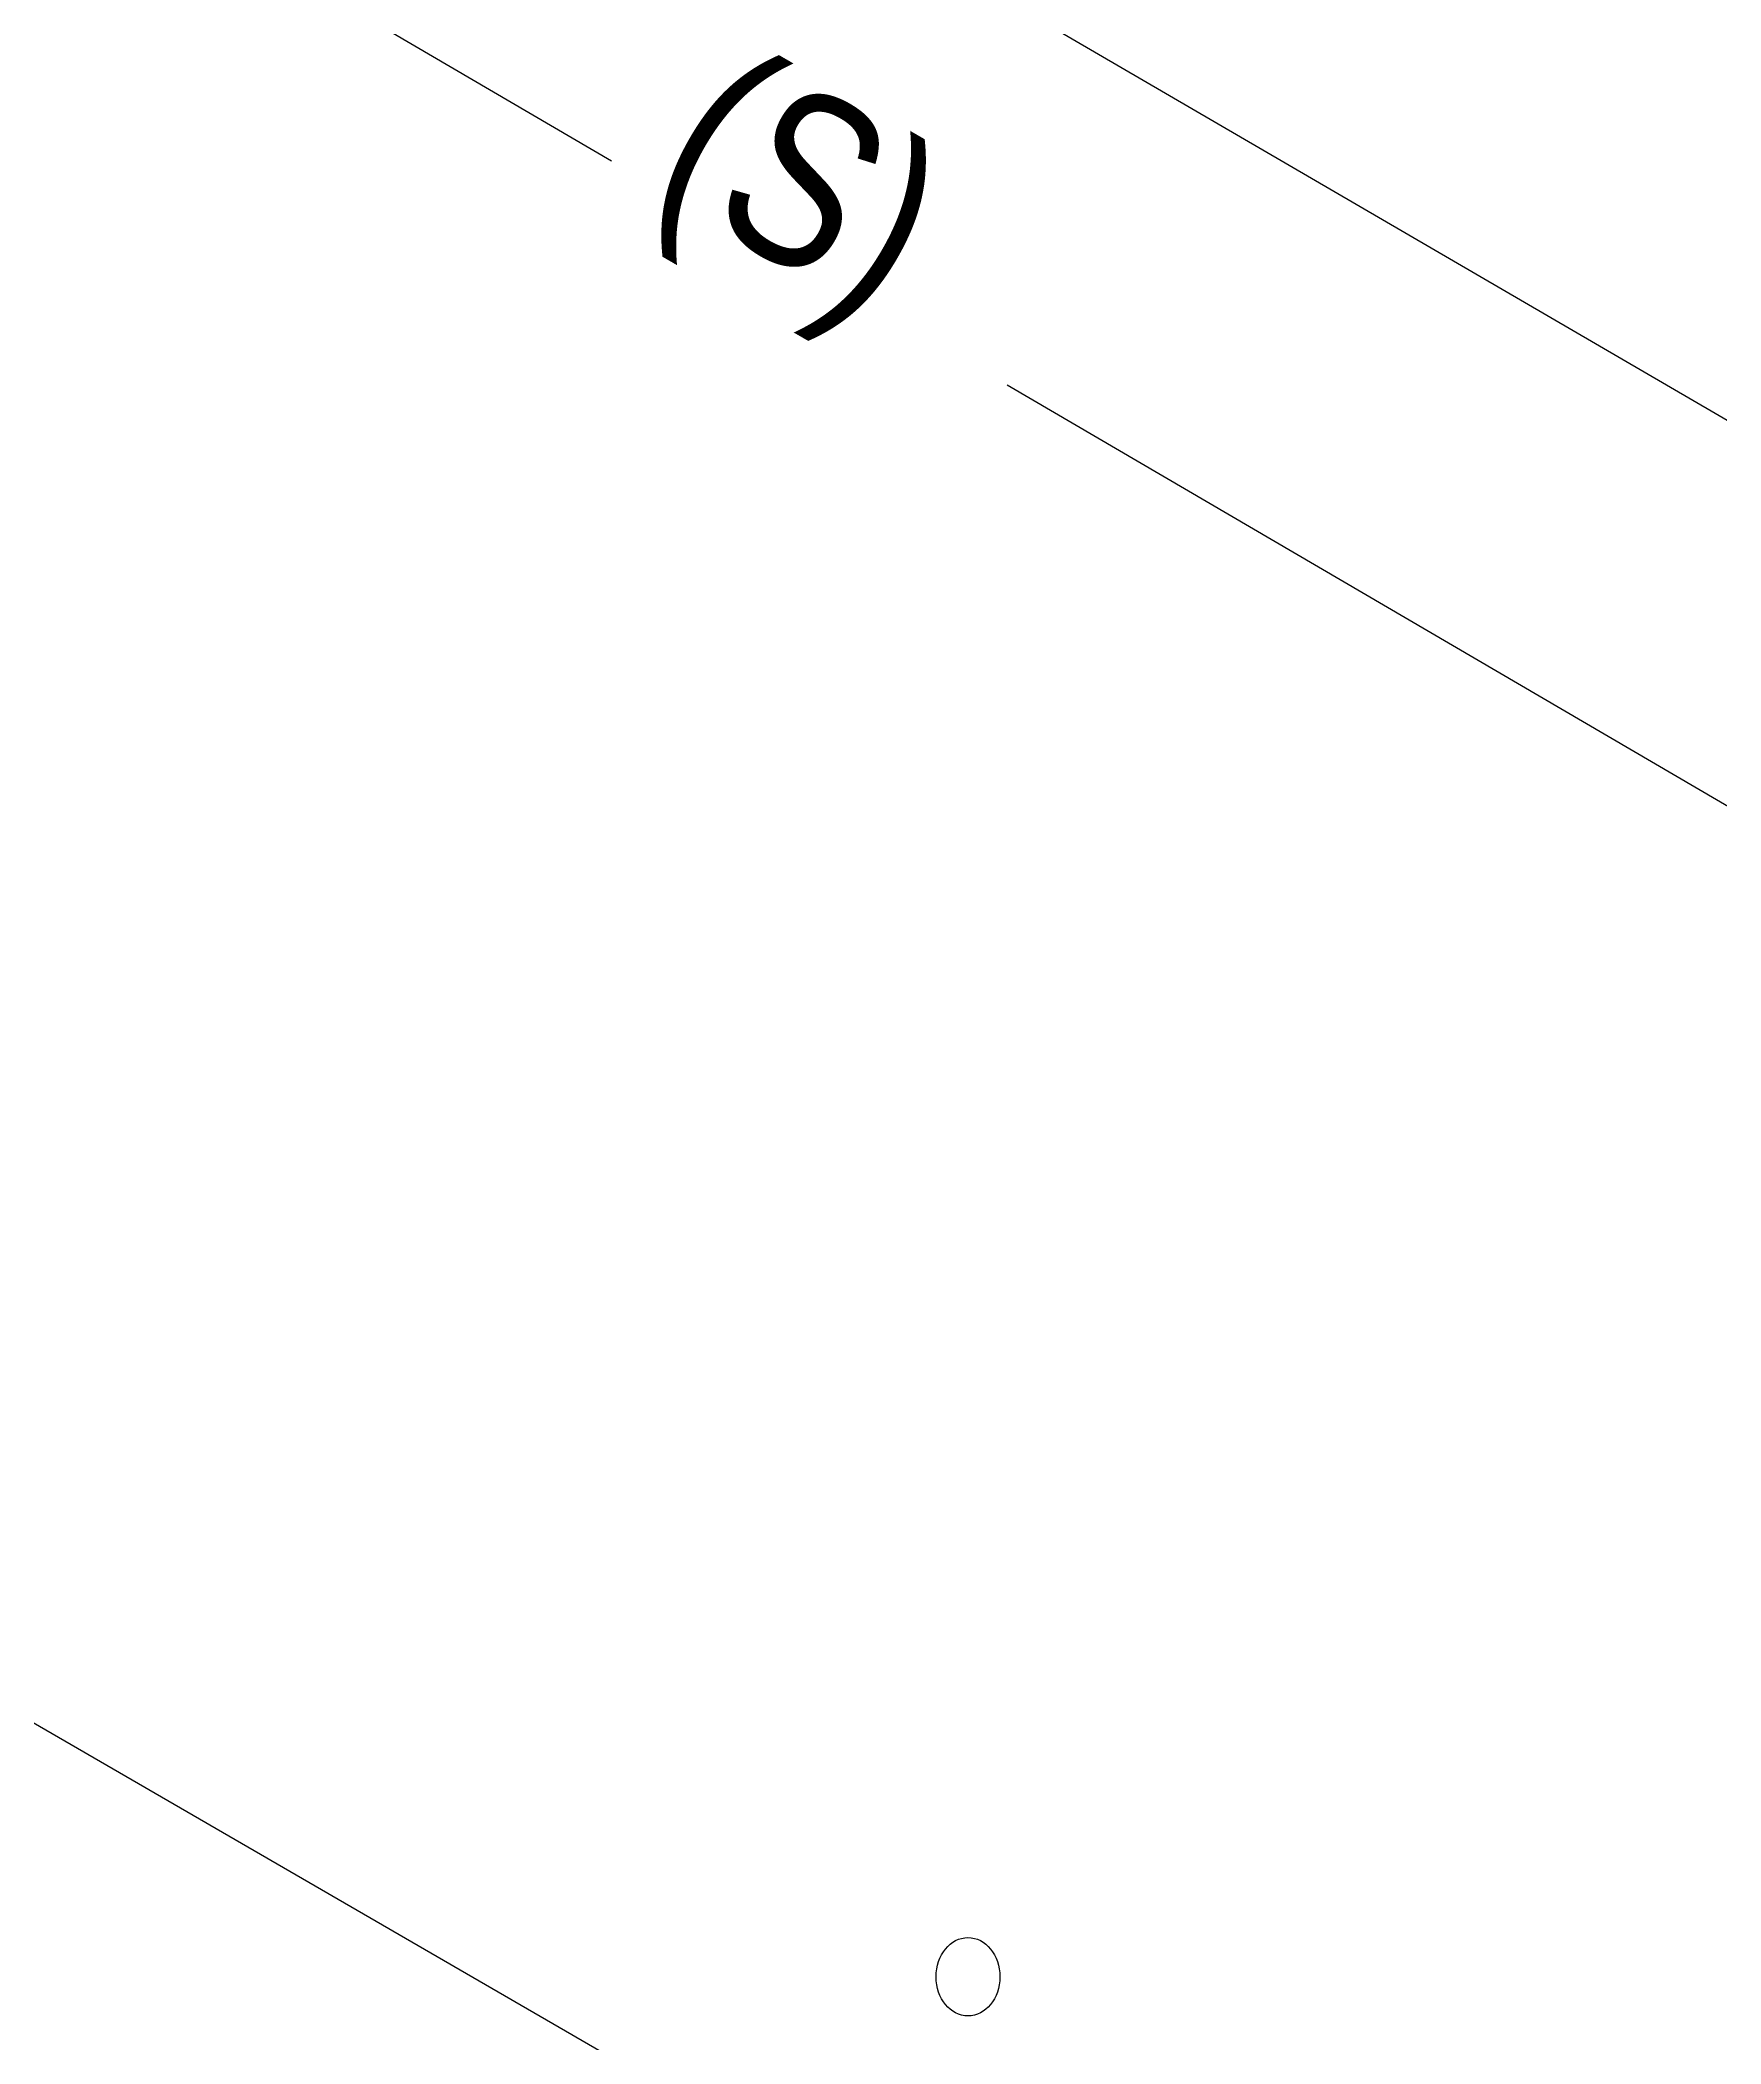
# Model space of a CAD drawing. Extents: x -1337 to 5791, y -3809 to 1769.
# Drawn here: x 628.8 to 697.1, y 1026.8 to 1108.3 of the extents above; entities that cross this region are included whole.
import ezdxf

# ---------------------------------------------------------------- set-up
doc = ezdxf.new("R2010")
doc.units = 0
doc.header["$MEASUREMENT"] = 0
for name, color, linetype, lineweight in [('.ATI-HATCH', 7, 'Continuous', 0), ('G-ANNO-TTLB', 7, 'Continuous', 0), ('TYVEK', 7, 'Continuous', 0), ('WALL SCRATCH', 7, 'Continuous', 0)]:
    doc.layers.add(name, color=color, linetype=linetype, lineweight=lineweight)

# ---------------------------------------------------------------- blocks, each defined once
blk = doc.blocks.new('Block_88')
at = {"layer": '.ATI-HATCH'}
blk.add_open_spline([(699.603, 1114.952), (699.603, 1114.952), (728.372, 1098.309), (728.372, 1098.309), (728.372, 1098.309), (754.437, 1083.231), (754.437, 1083.231), (763.042, 1078.253), (774.053, 1081.193), (779.031, 1089.798), (780.616, 1092.538), (781.45, 1095.647), (781.45, 1098.812), (781.45, 1098.812), (781.45, 1132.236), (781.45, 1132.236), (781.45, 1132.236), (755.39, 1147.158), (755.39, 1147.158), (755.39, 1147.158), (755.39, 1147.146), (755.39, 1147.146), (755.39, 1147.146), (755.39, 1108.468), (755.39, 1108.468), (755.39, 1108.468), (728.372, 1124.097), (728.372, 1124.097), (728.372, 1124.097), (672.633, 1156.342), (672.633, 1156.342), (672.633, 1156.342), (672.719, 1156.39), (672.719, 1156.39), (672.719, 1156.39), (672.719, 1184.608), (672.719, 1184.608), (672.719, 1184.608), (650.324, 1197.447), (650.324, 1197.447), (650.324, 1197.447), (650.324, 1153.841), (650.324, 1153.841), (650.324, 1147.416), (653.749, 1141.478), (659.311, 1138.26), (659.311, 1138.26), (699.603, 1114.952), (699.603, 1114.952)], degree=3, knots=[0, 0, 0, 0, 1, 1, 1, 2, 2, 2, 3, 3, 3, 4, 4, 4, 5, 5, 5, 6, 6, 6, 7, 7, 7, 8, 8, 8, 9, 9, 9, 10, 10, 10, 11, 11, 11, 12, 12, 12, 13, 13, 13, 14, 14, 14, 15, 15, 15, 16, 16, 16, 16], dxfattribs=at)

msp = doc.modelspace()

# ---------------------------------------------------------------- hatches: boundary and pattern name
at = {"layer": 'G-ANNO-TTLB', "true_color": 0xff00ff, "transparency": 33554687}
h = msp.add_hatch(color=6, dxfattribs=at)
edge = h.paths.add_edge_path()
edge.add_spline(control_points=[(1773.018, -796.5), (1773.018, -796.5), (-1156.5, -796.5), (-1156.5, -796.5), (-1156.5, -796.5), (-1156.5, 1660.5), (-1156.5, 1660.5), (-1156.5, 1660.5), (1773.018, 1660.5), (1773.018, 1660.5), (1773.018, 1660.5), (1773.018, -796.5), (1773.018, -796.5)], knot_values=[0, 0, 0, 0, 1, 1, 1, 2, 2, 2, 3, 3, 3, 4, 4, 4, 4], degree=3, periodic=0)
edge = h.paths.add_edge_path()
edge.add_spline(control_points=[(-1147.5, 1651.5), (-1147.5, 1651.5), (-1147.5, -787.5), (-1147.5, -787.5), (-1147.5, -787.5), (1764.018, -787.5), (1764.018, -787.5), (1764.018, -787.5), (1764.018, 1651.5), (1764.018, 1651.5), (1764.018, 1651.5), (-1147.5, 1651.5), (-1147.5, 1651.5)], knot_values=[0, 0, 0, 0, 1, 1, 1, 2, 2, 2, 3, 3, 3, 4, 4, 4, 4], degree=3, periodic=0)
edge.add_line((-1147.5, 1651.5), (-1147.5, 1651.5))

# ---------------------------------------------------------------- linework, layer by layer
at = {"layer": 'G-ANNO-TTLB'}
for points in [[(1773.018, -796.5), (1773.018, -796.5), (-1156.5, -796.5), (-1156.5, -796.5), (-1156.5, -796.5), (-1156.5, 1660.5), (-1156.5, 1660.5), (-1156.5, 1660.5), (1773.018, 1660.5), (1773.018, 1660.5), (1773.018, 1660.5), (1773.018, -796.5), (1773.018, -796.5)], [(-1147.5, 1651.5), (-1147.5, 1651.5), (-1147.5, -787.5), (-1147.5, -787.5), (-1147.5, -787.5), (1764.018, -787.5), (1764.018, -787.5), (1764.018, -787.5), (1764.018, 1651.5), (1764.018, 1651.5), (1764.018, 1651.5), (-1147.5, 1651.5), (-1147.5, 1651.5)]]:
    msp.add_open_spline(points, degree=3, knots=[0, 0, 0, 0, 1, 1, 1, 2, 2, 2, 3, 3, 3, 4, 4, 4, 4], dxfattribs=at)
at = {"layer": 'TYVEK', "color": 1, "lineweight": 25, "true_color": 0xff0000}
for p, q in [((618.728, 1122.852), (652.056, 1103.362)), ((668.13, 1094.261), (701.462, 1074.771))]:
    msp.add_line(p, q, dxfattribs=at)
msp.add_lwpolyline([(677.832, 1100.792)], dxfattribs=at)
at = {"layer": 'WALL SCRATCH', "color": 18, "lineweight": 25, "true_color": 0x000000}
msp.add_line((633.494, 1130.05), (803.295, 1031.116), dxfattribs=at)
at = {"layer": 'WALL SCRATCH', "color": 2, "lineweight": 25, "true_color": 0xffff00}
msp.add_line((576.581, 1069.978), (845.372, 914.369), dxfattribs=at)
at = {"layer": 'WALL SCRATCH', "color": 252, "lineweight": 25, "true_color": 0x848484}
msp.add_ellipse((666.541, 1029.561), major_axis=(0, 1.594), ratio=0.812499, dxfattribs=at)

# ---------------------------------------------------------------- block references
at = {"layer": '.ATI-HATCH'}
msp.add_blockref('Block_88', (0, 0), dxfattribs=at)

# ---------------------------------------------------------------- texts
at = {"layer": 'TYVEK', "insert": (652.433, 1100.44), "char_height": 0.2, "attachment_point": 7, "rotation": 330.00013}
msp.add_mtext('\\C1;\\c255;\\FArial Narrow|b0|i0|c1;\\H6.989873;\\W1.007294;(S)', dxfattribs=at)

doc.saveas('drawing.dxf')
